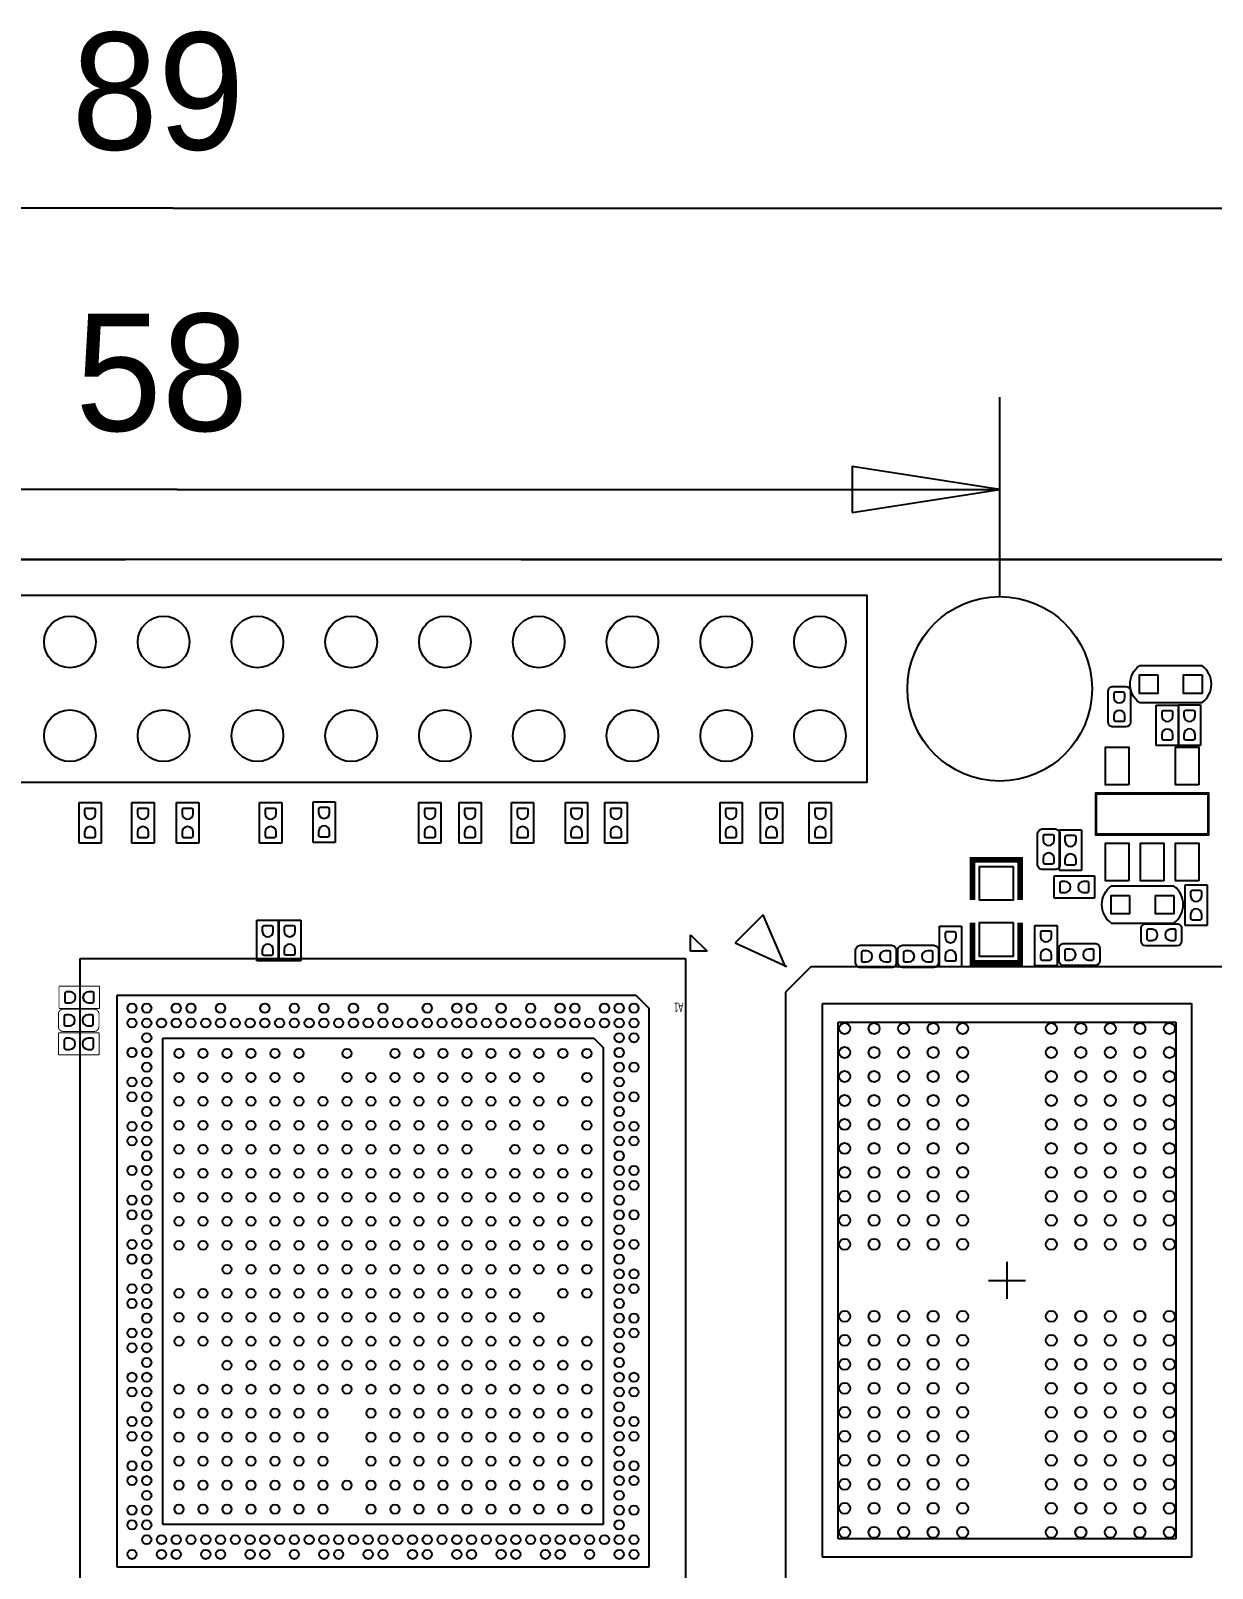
# Model space of a CAD drawing. Extents: x -27 to 80, y -24 to 59.
# Drawn here: x 27.89 to 59.9, y 17.4 to 59.06 of the extents above; entities that cross this region are included whole.
import ezdxf

# ---------------------------------------------------------------- set-up
doc = ezdxf.new("R2010")
doc.units = 0
for name, color, linetype in [('BG_LAYOUT-TOP', 85, 'CONTINUOUS'), ('BG_OUTLINE', 1, 'CONTINUOUS'), ('PG_ASSEMBLY_TOP', 111, 'CONTINUOUS'), ('PG_SILKSCREEN_TOP', 92, 'CONTINUOUS'), ('PIN_TOP', 3, 'CONTINUOUS')]:
    doc.layers.add(name, color=color, linetype=linetype)

msp = doc.modelspace()

# ---------------------------------------------------------------- linework, layer by layer
at = {"layer": 'BG_LAYOUT-TOP'}
for points in [[(31.75, 54.2544), (-11.357788, 54.2544)], [(31.75, 54.2544), (77.621409, 54.2544)], [(54.139389, 43.732907), (54.139389, 49.134395)], [(50.139397, 46.009408), (54.139389, 46.6344), (50.139397, 47.259392), (50.139397, 46.009408)], [(31.8516, 46.6344), (-3.860597, 46.6344)], [(31.8516, 46.6344), (54.139389, 46.6344)]]:
    msp.add_lwpolyline(points, dxfattribs=at)
at = {"layer": 'BG_OUTLINE'}
for points in [[(41.17594, 44.732905), (-9.325788, 44.732905, 0.414214), (-11.357788, 42.700905), (-11.357788, 3.425241)], [(41.17594, 44.732905), (75.607393, 44.732905, -0.414214), (77.639393, 42.700905), (77.639393, -9.23511, -0.414214), (75.607393, -11.26711), (-9.325788, -11.26711, -0.414214), (-11.357788, -9.23511), (-11.357788, -4.005275)]]:
    msp.add_lwpolyline(points, format="xyb", dxfattribs=at)
msp.add_lwpolyline([(41.17594, 44.732905), (-9.325788, 44.732905, 0.414214), (-11.357788, 42.700905), (-11.357788, 3.425241, 0.414214), (-10.595788, 2.663241), (-10.089947, 2.663241), (-10.089947, -3.243275), (-10.595788, -3.243275, 0.414214), (-11.357788, -4.005275), (-11.357788, -9.23511, 0.414214), (-9.325788, -11.26711), (75.607393, -11.26711, 0.414214), (77.639393, -9.23511), (77.639393, 42.700905, 0.414214), (75.607393, 44.732905)], format="xyb", close=True, dxfattribs=at)
msp.add_lwpolyline([(-8.32579, 44.732905), (30.45427, 44.732905)], dxfattribs=at)
at = {"layer": 'PG_ASSEMBLY_TOP'}
for points in [[(32.759396, 38.692912), (-0.260604, 38.692912), (-0.260604, 43.772912)], [(-0.260604, 43.772912), (50.539396, 43.772912), (50.539396, 38.692912), (32.759396, 38.692912)], [(59.621801, 41.859835), (57.921779, 41.859835)], [(57.205905, 41.299384), (57.552107, 41.299384)], [(57.078905, 40.326285), (57.078905, 41.172384)], [(57.679107, 41.172384), (57.679107, 40.326285)], [(57.921779, 40.859837), (59.621801, 40.859837)], [(58.378065, 40.794432), (58.978063, 40.794432)], [(58.378065, 39.694612), (58.378065, 40.794432)], [(58.978063, 40.794432), (58.978063, 39.694612)], [(58.980299, 40.797226), (59.580297, 40.797226)], [(58.980299, 39.697406), (58.980299, 40.797226)], [(59.580297, 40.797226), (59.580297, 39.697406)], [(57.552107, 40.199285), (57.205905, 40.199285)], [(58.978063, 39.694612), (58.378065, 39.694612)], [(59.580297, 39.697406), (58.980299, 39.697406)], [(56.744413, 37.33353), (56.744413, 38.41303), (59.792413, 38.41303), (59.792413, 37.27003), (56.744413, 37.27003), (56.744413, 37.33353)], [(29.19763, 38.149886), (29.797629, 38.149886)], [(29.19763, 37.050066), (29.19763, 38.149886)], [(29.797629, 38.149886), (29.797629, 37.050066)], [(30.628717, 38.149886), (31.228716, 38.149886)], [(30.628717, 37.050066), (30.628717, 38.149886)], [(31.228716, 38.149886), (31.228716, 37.050066)], [(31.839637, 38.149886), (32.439635, 38.149886)], [(31.839637, 37.050066), (31.839637, 38.149886)], [(32.439635, 38.149886), (32.439635, 37.050066)], [(34.090381, 38.149886), (34.69038, 38.149886)], [(34.090381, 37.050066), (34.090381, 38.149886)], [(34.69038, 38.149886), (34.69038, 37.050066)], [(35.536353, 38.17112), (36.136351, 38.17112)], [(35.536353, 37.0713), (35.536353, 38.17112)], [(36.136351, 38.17112), (36.136351, 37.0713)], [(38.402819, 38.149886), (39.002818, 38.149886)], [(38.402819, 37.050066), (38.402819, 38.149886)], [(39.002818, 38.149886), (39.002818, 37.050066)], [(39.491691, 38.149886), (40.09169, 38.149886)], [(39.491691, 37.050066), (39.491691, 38.149886)], [(40.09169, 38.149886), (40.09169, 37.050066)], [(40.912771, 38.149886), (41.512769, 38.149886)], [(40.912771, 37.050066), (40.912771, 38.149886)], [(41.512769, 38.149886), (41.512769, 37.050066)], [(42.37388, 38.149886), (42.973879, 38.149886)], [(42.37388, 37.050066), (42.37388, 38.149886)], [(42.973879, 38.149886), (42.973879, 37.050066)], [(43.444693, 38.149886), (44.044692, 38.149886)], [(43.444693, 37.050066), (43.444693, 38.149886)], [(44.044692, 38.149886), (44.044692, 37.050066)], [(46.561324, 38.149886), (47.161323, 38.149886)], [(46.561324, 37.050066), (46.561324, 38.149886)], [(47.161323, 38.149886), (47.161323, 37.050066)], [(47.655963, 38.149886), (48.255961, 38.149886)], [(47.655963, 37.050066), (47.655963, 38.149886)], [(48.255961, 38.149886), (48.255961, 37.050066)], [(48.976966, 38.149886), (49.576965, 38.149886)], [(48.976966, 37.050066), (48.976966, 38.149886)], [(49.576965, 38.149886), (49.576965, 37.050066)], [(55.166235, 36.462208), (55.166235, 37.308307)], [(55.293235, 37.435307), (55.639437, 37.435307)], [(55.755515, 37.409882), (56.355513, 37.409882)], [(55.755515, 36.310062), (55.755515, 37.409882)], [(55.766437, 37.308307), (55.766437, 36.462208)], [(56.355513, 37.409882), (56.355513, 36.310062)], [(29.797629, 37.050066), (29.19763, 37.050066)], [(31.228716, 37.050066), (30.628717, 37.050066)], [(32.439635, 37.050066), (31.839637, 37.050066)], [(34.69038, 37.050066), (34.090381, 37.050066)], [(36.136351, 37.0713), (35.536353, 37.0713)], [(39.002818, 37.050066), (38.402819, 37.050066)], [(40.09169, 37.050066), (39.491691, 37.050066)], [(41.512769, 37.050066), (40.912771, 37.050066)], [(42.973879, 37.050066), (42.37388, 37.050066)], [(44.044692, 37.050066), (43.444693, 37.050066)], [(47.161323, 37.050066), (46.561324, 37.050066)], [(48.255961, 37.050066), (47.655963, 37.050066)], [(49.576965, 37.050066), (48.976966, 37.050066)], [(55.639437, 36.335208), (55.293235, 36.335208)], [(56.355513, 36.310062), (55.755515, 36.310062)], [(55.60949, 35.564801), (55.60949, 36.164799)], [(55.60949, 36.164799), (56.70931, 36.164799)], [(56.70931, 36.164799), (56.70931, 35.564801)], [(58.859039, 35.886263), (57.159017, 35.886263)], [(59.160131, 35.920934), (59.760129, 35.920934)], [(59.160131, 34.821114), (59.160131, 35.920934)], [(59.760129, 35.920934), (59.760129, 34.821114)], [(56.70931, 35.564801), (55.60949, 35.564801)], [(34.010803, 34.963862), (34.610802, 34.963862)], [(34.010803, 33.864042), (34.010803, 34.963862)], [(34.605189, 34.965919), (35.205187, 34.965919)], [(34.605189, 33.866099), (34.605189, 34.965919)], [(34.610802, 34.963862), (34.610802, 33.864042)], [(35.205187, 34.965919), (35.205187, 33.866099)], [(52.506855, 34.803588), (53.106853, 34.803588)], [(52.506855, 33.703768), (52.506855, 34.803588)], [(53.106853, 34.803588), (53.106853, 33.703768)], [(55.091305, 34.824416), (55.691303, 34.824416)], [(55.091305, 33.724596), (55.091305, 34.824416)], [(55.691303, 34.824416), (55.691303, 33.724596)], [(57.159017, 34.886265), (58.859039, 34.886265)], [(57.967347, 34.394115), (57.967347, 34.740317)], [(58.094347, 34.867317), (58.940446, 34.867317)], [(59.067446, 34.740317), (59.067446, 34.394115)], [(59.760129, 34.821114), (59.160131, 34.821114)], [(50.362612, 34.282659), (51.208711, 34.282659)], [(51.505333, 34.282863), (52.351432, 34.282863)], [(55.747895, 33.859191), (55.747895, 34.205393)], [(55.874895, 34.332393), (56.720994, 34.332393)], [(56.847994, 34.205393), (56.847994, 33.859191)], [(58.940446, 34.267115), (58.094347, 34.267115)], [(34.610802, 33.864042), (34.010803, 33.864042)], [(35.205187, 33.866099), (34.605189, 33.866099)], [(50.235612, 33.809457), (50.235612, 34.155659)], [(51.335711, 34.155659), (51.335711, 33.809457)], [(51.378333, 33.809661), (51.378333, 34.155863)], [(52.478432, 34.155863), (52.478432, 33.809661)], [(51.208711, 33.682457), (50.362612, 33.682457)], [(52.351432, 33.682661), (51.505333, 33.682661)], [(53.106853, 33.703768), (52.506855, 33.703768)], [(55.691303, 33.724596), (55.091305, 33.724596)], [(56.720994, 33.732191), (55.874895, 33.732191)]]:
    msp.add_lwpolyline(points, dxfattribs=at)
for points in [[(57.921677, 40.859939, -0.504928), (57.921677, 41.859733)], [(59.621903, 40.859939, 0.503873), (59.621903, 41.859733)], [(57.078905, 41.172384, -0.414253), (57.205905, 41.299384)], [(57.552107, 41.299384, -0.414174), (57.679107, 41.172384)], [(57.205905, 40.199285, -0.414214), (57.078905, 40.326285)], [(57.679107, 40.326285, -0.414135), (57.552107, 40.199285)], [(55.166235, 37.308307, -0.414135), (55.293235, 37.435307)], [(55.639437, 37.435307, -0.414214), (55.766437, 37.308307)], [(55.293235, 36.335208, -0.414174), (55.166235, 36.462208)], [(55.766437, 36.462208, -0.414253), (55.639437, 36.335208)], [(57.158915, 34.886367, -0.504928), (57.158915, 35.886161)], [(58.859141, 34.886367, 0.503873), (58.859141, 35.886161)], [(57.967347, 34.740317, -0.414214), (58.094347, 34.867317)], [(58.940446, 34.867317, -0.414253), (59.067446, 34.740317)], [(50.235612, 34.155659, -0.414174), (50.362612, 34.282659)], [(51.208711, 34.282659, -0.414135), (51.335711, 34.155659)], [(51.378333, 34.155863, -0.414214), (51.505333, 34.282863)], [(52.351432, 34.282863, -0.414253), (52.478432, 34.155863)], [(55.747895, 34.205393, -0.414214), (55.874895, 34.332393)], [(56.720994, 34.332393, -0.414253), (56.847994, 34.205393)], [(58.094347, 34.267115, -0.414135), (57.967347, 34.394115)], [(59.067446, 34.394115, -0.414174), (58.940446, 34.267115)], [(50.362612, 33.682457, -0.414253), (50.235612, 33.809457)], [(51.335711, 33.809457, -0.414214), (51.208711, 33.682457)], [(51.505333, 33.682661, -0.414135), (51.378333, 33.809661)], [(52.478432, 33.809661, -0.414174), (52.351432, 33.682661)], [(55.874895, 33.732191, -0.414135), (55.747895, 33.859191)], [(56.847994, 33.859191, -0.414174), (56.720994, 33.732191)]]:
    msp.add_lwpolyline(points, format="xyb", dxfattribs=at)
for points, const_width in [([(53.399436, 35.508184), (53.399436, 36.600384), (54.694836, 36.600384), (54.694836, 35.508184)], 0.100101), ([(53.399436, 34.898584), (53.399436, 33.806384), (54.694836, 33.806384), (54.694836, 34.898584)], 0.100101), ([(28.653994, 33.173187), (29.753814, 33.173187)], 0.0254), ([(28.653994, 32.573189), (28.653994, 33.173187)], 0.0254), ([(29.753814, 33.173187), (29.753814, 32.573189)], 0.0254), ([(29.753814, 32.573189), (28.653994, 32.573189)], 0.0254), ([(28.764967, 32.550583), (29.611066, 32.550583)], 0.0254), ([(28.637967, 32.077381), (28.637967, 32.423583)], 0.0254), ([(29.738066, 32.423583), (29.738066, 32.077381)], 0.0254), ([(28.64104, 31.914617), (29.74086, 31.914617)], 0.0254), ([(28.64104, 31.314619), (28.64104, 31.914617)], 0.0254), ([(29.611066, 31.950381), (28.764967, 31.950381)], 0.0254), ([(29.74086, 31.914617), (29.74086, 31.314619)], 0.0254), ([(29.74086, 31.314619), (28.64104, 31.314619)], 0.0254)]:
    msp.add_lwpolyline(points, dxfattribs=dict(at, const_width=const_width))
at = {"layer": 'PG_ASSEMBLY_TOP', "const_width": 0.0254}
for points in [[(28.637967, 32.423583, -0.414214), (28.764967, 32.550583)], [(29.611066, 32.550583, -0.414253), (29.738066, 32.423583)], [(28.764967, 31.950381, -0.414135), (28.637967, 32.077381)], [(29.738066, 32.077381, -0.414174), (29.611066, 31.950381)]]:
    msp.add_lwpolyline(points, format="xyb", dxfattribs=at)
at = {"layer": 'PG_SILKSCREEN_TOP'}
for points in [[(32.759396, 38.692912), (-0.260604, 38.692912), (-0.260604, 43.772912)], [(-0.260604, 43.772912), (50.539396, 43.772912), (50.539396, 38.692912), (32.759396, 38.692912)], [(59.621801, 41.859835), (57.921779, 41.859835)], [(57.921779, 40.859837), (59.621801, 40.859837)], [(56.757113, 37.29543), (56.757113, 38.38763), (59.779713, 38.38763), (59.779713, 37.29543), (56.757113, 37.29543)], [(58.859039, 35.886263), (57.159017, 35.886263)], [(47.732442, 35.109912), (46.970747, 34.347912)], [(48.336454, 33.704022), (47.732442, 35.109912)], [(57.159017, 34.886265), (58.859039, 34.886265)], [(45.764704, 34.569629), (46.212506, 34.121623)], [(45.764704, 34.121623), (45.764704, 34.569629)], [(46.970747, 34.347912), (48.367747, 33.712912)], [(29.231107, 33.929523), (45.630821, 33.929523)], [(29.231107, 16.428923), (29.231107, 33.929523)], [(45.630821, 33.929523), (45.630821, 16.428923)], [(46.212506, 34.121623), (45.764704, 34.121623)], [(49.024845, 33.704022), (48.334447, 33.013904)], [(60.336633, 33.704022), (49.024845, 33.704022)], [(30.231105, 17.429226), (30.231105, 32.929322)], [(30.231105, 32.929322), (44.281115, 32.929322)], [(44.281115, 32.929322), (44.630797, 32.579335)], [(48.334447, 33.013904), (48.334447, 32.63392)], [(48.336733, 32.912507), (48.336454, 16.703802)], [(44.630797, 32.579335), (44.630797, 17.429226)], [(49.336452, 17.7038), (49.336452, 32.704024)], [(49.336452, 32.704024), (59.336635, 32.704024)], [(59.336635, 32.704024), (59.336635, 17.7038)], [(49.761445, 18.203901), (49.761445, 32.203923)], [(49.761445, 32.203923), (58.911439, 32.203923)], [(58.911439, 32.203923), (58.911439, 18.203901)], [(31.468619, 18.591835), (31.468619, 31.766739)], [(31.468619, 31.766739), (43.143399, 31.766739)], [(43.143399, 31.766739), (43.393614, 31.516828)], [(43.393614, 31.516828), (43.393411, 18.591835)], [(54.336442, 25.203912), (54.336442, 25.704013)], [(53.836545, 25.203912), (54.336442, 25.203912)], [(54.336442, 25.203912), (54.836543, 25.203912)], [(54.336442, 24.703811), (54.336442, 25.203912)], [(43.393411, 18.591835), (31.468619, 18.591835)], [(58.911439, 18.203901), (49.761445, 18.203901)], [(59.336635, 17.7038), (49.336452, 17.7038)], [(44.630797, 17.429226), (30.231105, 17.429226)]]:
    msp.add_lwpolyline(points, dxfattribs=at)
for points in [[(57.921677, 40.859939, -0.504928), (57.921677, 41.859733)], [(59.621903, 40.859939, 0.503873), (59.621903, 41.859733)], [(57.158915, 34.886367, -0.504928), (57.158915, 35.886161)], [(58.859141, 34.886367, 0.503873), (58.859141, 35.886161)]]:
    msp.add_lwpolyline(points, format="xyb", dxfattribs=at)
at = {"layer": 'PG_SILKSCREEN_TOP', "const_width": 0.150089}
for points in [[(53.399436, 35.508184), (53.399436, 36.600384), (54.694836, 36.600384), (54.694836, 35.508184)], [(53.399436, 34.898584), (53.399436, 33.806384), (54.694836, 33.806384), (54.694836, 34.898584)]]:
    msp.add_lwpolyline(points, dxfattribs=at)
at = {"layer": 'PIN_TOP'}
for points in [[(58.421727, 41.609772), (58.421727, 41.1099), (57.921855, 41.1099), (57.921855, 41.609772)], [(59.621725, 41.609772), (59.621725, 41.1099), (59.121853, 41.1099), (59.121853, 41.609772)], [(57.635902, 38.633527), (57.000902, 38.633527), (57.000902, 39.649527), (57.635902, 39.649527)], [(59.535924, 38.633527), (58.900924, 38.633527), (58.900924, 39.649527), (59.535924, 39.649527)], [(57.635902, 36.033532), (57.000902, 36.033532), (57.000902, 37.049532), (57.635902, 37.049532)], [(58.585913, 36.033532), (57.950913, 36.033532), (57.950913, 37.049532), (58.585913, 37.049532)], [(59.535924, 36.033532), (58.900924, 36.033532), (58.900924, 37.049532), (59.535924, 37.049532)], [(54.504336, 36.422584), (54.504336, 35.508184), (53.589936, 35.508184), (53.589936, 36.422584)], [(57.658965, 35.6362), (57.658965, 35.136328), (57.159093, 35.136328), (57.159093, 35.6362)], [(58.858963, 35.6362), (58.858963, 35.136328), (58.359091, 35.136328), (58.359091, 35.6362)], [(54.504336, 34.898584), (54.504336, 33.984184), (53.589936, 33.984184), (53.589936, 34.898584)]]:
    msp.add_lwpolyline(points, close=True, dxfattribs=at)
for points in [[(57.529197, 40.999613), (57.529197, 41.101213, 0.376179), (57.480708, 41.143707), (57.264808, 41.143707, 0.366061), (57.229019, 41.101213), (57.229019, 40.999613, 0.999182)], [(57.229019, 40.499335), (57.229019, 40.397735, 0.376179), (57.277508, 40.355241), (57.493408, 40.355241, 0.366061), (57.529197, 40.397735), (57.529197, 40.499335, 0.999182)], [(58.828153, 40.494661), (58.828153, 40.596261, 0.376179), (58.779664, 40.638755), (58.563764, 40.638755, 0.366061), (58.527975, 40.596261), (58.527975, 40.494661, 0.999182)], [(59.430387, 40.497455), (59.430387, 40.599055, 0.376179), (59.381898, 40.641549), (59.165998, 40.641549, 0.366061), (59.130209, 40.599055), (59.130209, 40.497455, 0.999182)], [(58.527975, 39.994383), (58.527975, 39.892783, 0.376179), (58.576464, 39.850289), (58.792364, 39.850289, 0.366061), (58.828153, 39.892783), (58.828153, 39.994383, 0.999182)], [(59.130209, 39.997177), (59.130209, 39.895577, 0.376179), (59.178698, 39.853083), (59.394598, 39.853083, 0.366061), (59.430387, 39.895577), (59.430387, 39.997177, 0.999182)], [(29.647718, 37.850115), (29.647718, 37.951715, 0.376179), (29.59923, 37.994209), (29.38333, 37.994209, 0.366061), (29.347541, 37.951715), (29.347541, 37.850115, 0.999182)], [(31.078805, 37.850115), (31.078805, 37.951715, 0.376179), (31.030316, 37.994209), (30.814416, 37.994209, 0.366061), (30.778628, 37.951715), (30.778628, 37.850115, 0.999182)], [(32.289725, 37.850115), (32.289725, 37.951715, 0.376179), (32.241236, 37.994209), (32.025336, 37.994209, 0.366061), (31.989547, 37.951715), (31.989547, 37.850115, 0.999182)], [(34.540469, 37.850115), (34.540469, 37.951715, 0.376179), (34.491981, 37.994209), (34.276081, 37.994209, 0.366061), (34.240292, 37.951715), (34.240292, 37.850115, 0.999182)], [(35.986441, 37.871349), (35.986441, 37.972949, 0.376179), (35.937952, 38.015443), (35.722052, 38.015443, 0.366061), (35.686263, 37.972949), (35.686263, 37.871349, 0.999182)], [(38.852907, 37.850115), (38.852907, 37.951715, 0.376179), (38.804418, 37.994209), (38.588518, 37.994209, 0.366061), (38.55273, 37.951715), (38.55273, 37.850115, 0.999182)], [(39.941779, 37.850115), (39.941779, 37.951715, 0.376179), (39.893291, 37.994209), (39.677391, 37.994209, 0.366061), (39.641602, 37.951715), (39.641602, 37.850115, 0.999182)], [(41.362859, 37.850115), (41.362859, 37.951715, 0.376179), (41.31437, 37.994209), (41.09847, 37.994209, 0.366061), (41.062681, 37.951715), (41.062681, 37.850115, 0.999182)], [(42.823968, 37.850115), (42.823968, 37.951715, 0.376179), (42.77548, 37.994209), (42.55958, 37.994209, 0.366061), (42.523791, 37.951715), (42.523791, 37.850115, 0.999182)], [(43.894781, 37.850115), (43.894781, 37.951715, 0.376179), (43.846293, 37.994209), (43.630393, 37.994209, 0.366061), (43.594604, 37.951715), (43.594604, 37.850115, 0.999182)], [(47.011412, 37.850115), (47.011412, 37.951715, 0.376179), (46.962924, 37.994209), (46.747024, 37.994209, 0.366061), (46.711235, 37.951715), (46.711235, 37.850115, 0.999182)], [(48.106051, 37.850115), (48.106051, 37.951715, 0.376179), (48.057562, 37.994209), (47.841662, 37.994209, 0.366061), (47.805873, 37.951715), (47.805873, 37.850115, 0.999182)], [(49.427054, 37.850115), (49.427054, 37.951715, 0.376179), (49.378565, 37.994209), (49.162665, 37.994209, 0.366061), (49.126877, 37.951715), (49.126877, 37.850115, 0.999182)], [(29.347541, 37.349836), (29.347541, 37.248236, 0.376179), (29.39603, 37.205742), (29.61193, 37.205742, 0.366061), (29.647718, 37.248236), (29.647718, 37.349836, 0.999182)], [(30.778628, 37.349836), (30.778628, 37.248236, 0.376179), (30.827116, 37.205742), (31.043016, 37.205742, 0.366061), (31.078805, 37.248236), (31.078805, 37.349836, 0.999182)], [(31.989547, 37.349836), (31.989547, 37.248236, 0.376179), (32.038036, 37.205742), (32.253936, 37.205742, 0.366061), (32.289725, 37.248236), (32.289725, 37.349836, 0.999182)], [(34.240292, 37.349836), (34.240292, 37.248236, 0.376179), (34.288781, 37.205742), (34.504681, 37.205742, 0.366061), (34.540469, 37.248236), (34.540469, 37.349836, 0.999182)], [(35.686263, 37.371071), (35.686263, 37.269471, 0.376179), (35.734752, 37.226977), (35.950652, 37.226977, 0.366061), (35.986441, 37.269471), (35.986441, 37.371071, 0.999182)], [(38.55273, 37.349836), (38.55273, 37.248236, 0.376179), (38.601218, 37.205742), (38.817118, 37.205742, 0.366061), (38.852907, 37.248236), (38.852907, 37.349836, 0.999182)], [(39.641602, 37.349836), (39.641602, 37.248236, 0.376179), (39.690091, 37.205742), (39.905991, 37.205742, 0.366061), (39.941779, 37.248236), (39.941779, 37.349836, 0.999182)], [(41.062681, 37.349836), (41.062681, 37.248236, 0.376179), (41.11117, 37.205742), (41.32707, 37.205742, 0.366061), (41.362859, 37.248236), (41.362859, 37.349836, 0.999182)], [(42.523791, 37.349836), (42.523791, 37.248236, 0.376179), (42.57228, 37.205742), (42.78818, 37.205742, 0.366061), (42.823968, 37.248236), (42.823968, 37.349836, 0.999182)], [(43.594604, 37.349836), (43.594604, 37.248236, 0.376179), (43.643093, 37.205742), (43.858993, 37.205742, 0.366061), (43.894781, 37.248236), (43.894781, 37.349836, 0.999182)], [(46.711235, 37.349836), (46.711235, 37.248236, 0.376179), (46.759724, 37.205742), (46.975624, 37.205742, 0.366061), (47.011412, 37.248236), (47.011412, 37.349836, 0.999182)], [(47.805873, 37.349836), (47.805873, 37.248236, 0.376179), (47.854362, 37.205742), (48.070262, 37.205742, 0.366061), (48.106051, 37.248236), (48.106051, 37.349836, 0.999182)], [(49.126877, 37.349836), (49.126877, 37.248236, 0.376179), (49.175365, 37.205742), (49.391265, 37.205742, 0.366061), (49.427054, 37.248236), (49.427054, 37.349836, 0.999182)], [(55.616323, 37.135257), (55.616323, 37.236857, 0.376179), (55.567834, 37.279351), (55.351934, 37.279351, 0.366061), (55.316145, 37.236857), (55.316145, 37.135257, 0.999182)], [(56.205603, 37.110111), (56.205603, 37.211711, 0.376179), (56.157114, 37.254205), (55.941214, 37.254205, 0.366061), (55.905425, 37.211711), (55.905425, 37.110111, 0.999182)], [(55.316145, 36.634979), (55.316145, 36.533379, 0.376179), (55.364634, 36.490885), (55.580534, 36.490885, 0.366061), (55.616323, 36.533379), (55.616323, 36.634979, 0.999182)], [(55.905425, 36.609833), (55.905425, 36.508233, 0.376179), (55.953914, 36.465739), (56.169814, 36.465739, 0.366061), (56.205603, 36.508233), (56.205603, 36.609833, 0.999182)], [(55.909261, 36.014889), (55.807661, 36.014889, 0.376179), (55.765167, 35.9664), (55.765167, 35.7505, 0.366061), (55.807661, 35.714711), (55.909261, 35.714711, 0.999182)], [(56.409539, 35.714711), (56.511139, 35.714711, 0.376179), (56.553633, 35.7632), (56.553633, 35.9791, 0.366061), (56.511139, 36.014889), (56.409539, 36.014889, 0.999182)], [(59.610219, 35.621163), (59.610219, 35.722763, 0.376179), (59.56173, 35.765257), (59.34583, 35.765257, 0.366061), (59.310041, 35.722763), (59.310041, 35.621163, 0.999182)], [(59.310041, 35.120885), (59.310041, 35.019285, 0.376179), (59.35853, 34.976791), (59.57443, 34.976791, 0.366061), (59.610219, 35.019285), (59.610219, 35.120885, 0.999182)], [(34.460891, 34.664091), (34.460891, 34.765691, 0.376179), (34.412403, 34.808185), (34.196503, 34.808185, 0.366061), (34.160714, 34.765691), (34.160714, 34.664091, 0.999182)], [(35.055277, 34.666149), (35.055277, 34.767749, 0.376179), (35.006788, 34.810243), (34.790888, 34.810243, 0.366061), (34.755099, 34.767749), (34.755099, 34.666149, 0.999182)], [(52.956943, 34.503817), (52.956943, 34.605417, 0.376179), (52.908454, 34.647911), (52.692554, 34.647911, 0.366061), (52.656765, 34.605417), (52.656765, 34.503817, 0.999182)], [(55.541393, 34.524645), (55.541393, 34.626245, 0.376179), (55.492904, 34.668739), (55.277004, 34.668739, 0.366061), (55.241215, 34.626245), (55.241215, 34.524645, 0.999182)], [(58.267397, 34.717203), (58.165797, 34.717203, 0.376179), (58.123303, 34.668714), (58.123303, 34.452814, 0.366061), (58.165797, 34.417025), (58.267397, 34.417025, 0.999182)], [(58.767675, 34.417025), (58.869275, 34.417025, 0.376179), (58.911769, 34.465514), (58.911769, 34.681414, 0.366061), (58.869275, 34.717203), (58.767675, 34.717203, 0.999182)], [(34.160714, 34.163813), (34.160714, 34.062213, 0.376179), (34.209203, 34.019719), (34.425103, 34.019719, 0.366061), (34.460891, 34.062213), (34.460891, 34.163813, 0.999182)], [(34.755099, 34.16587), (34.755099, 34.06427, 0.376179), (34.803588, 34.021776), (35.019488, 34.021776, 0.366061), (35.055277, 34.06427), (35.055277, 34.16587, 0.999182)], [(55.241215, 34.024367), (55.241215, 33.922767, 0.376179), (55.289704, 33.880273), (55.505604, 33.880273, 0.366061), (55.541393, 33.922767), (55.541393, 34.024367, 0.999182)], [(56.047945, 34.182279), (55.946345, 34.182279, 0.376179), (55.903851, 34.13379), (55.903851, 33.91789, 0.366061), (55.946345, 33.882101), (56.047945, 33.882101, 0.999182)], [(56.548223, 33.882101), (56.649823, 33.882101, 0.376179), (56.692317, 33.93059), (56.692317, 34.14649, 0.366061), (56.649823, 34.182279), (56.548223, 34.182279, 0.999182)], [(50.535383, 34.132749), (50.433783, 34.132749, 0.376179), (50.391289, 34.08426), (50.391289, 33.86836, 0.366061), (50.433783, 33.832571), (50.535383, 33.832571, 0.999182)], [(51.035661, 33.832571), (51.137261, 33.832571, 0.376179), (51.179755, 33.88106), (51.179755, 34.09696, 0.366061), (51.137261, 34.132749), (51.035661, 34.132749, 0.999182)], [(51.678383, 34.132749), (51.576783, 34.132749, 0.376179), (51.534289, 34.08426), (51.534289, 33.86836, 0.366061), (51.576783, 33.832571), (51.678383, 33.832571, 0.999182)], [(52.178661, 33.832571), (52.280261, 33.832571, 0.376179), (52.322755, 33.88106), (52.322755, 34.09696, 0.366061), (52.280261, 34.132749), (52.178661, 34.132749, 0.999182)], [(52.656765, 34.003539), (52.656765, 33.901939, 0.376179), (52.705254, 33.859445), (52.921154, 33.859445, 0.366061), (52.956943, 33.901939), (52.956943, 34.003539, 0.999182)], [(28.953765, 33.023277), (28.852165, 33.023277, 0.376179), (28.809671, 32.974788), (28.809671, 32.758888, 0.366061), (28.852165, 32.723099), (28.953765, 32.723099, 0.999182)], [(29.454043, 32.723099), (29.555643, 32.723099, 0.376179), (29.598137, 32.771588), (29.598137, 32.987488, 0.366061), (29.555643, 33.023277), (29.454043, 33.023277, 0.999182)], [(28.938017, 32.400469), (28.836417, 32.400469, 0.376179), (28.793923, 32.35198), (28.793923, 32.13608, 0.366061), (28.836417, 32.100291), (28.938017, 32.100291, 0.999182)], [(29.438295, 32.100291), (29.539895, 32.100291, 0.376179), (29.582389, 32.14878), (29.582389, 32.36468, 0.366061), (29.539895, 32.400469), (29.438295, 32.400469, 0.999182)], [(28.940811, 31.764707), (28.839211, 31.764707, 0.376179), (28.796717, 31.716218), (28.796717, 31.500318, 0.366061), (28.839211, 31.464529), (28.940811, 31.464529, 0.999182)], [(29.441089, 31.464529), (29.542689, 31.464529, 0.376179), (29.585183, 31.513018), (29.585183, 31.728918, 0.366061), (29.542689, 31.764707), (29.441089, 31.764707, 0.999182)]]:
    msp.add_lwpolyline(points, format="xyb", close=True, dxfattribs=at)
for centre, radius in [((54.139389, 41.232912), 2.499995), ((28.949396, 42.502912), 0.699999), ((31.489396, 42.502912), 0.699999), ((34.029396, 42.502912), 0.699999), ((36.569396, 42.502912), 0.699999), ((39.109396, 42.502912), 0.699999), ((41.649396, 42.502912), 0.699999), ((44.189396, 42.502912), 0.699999), ((46.729396, 42.502912), 0.699999), ((49.269396, 42.502912), 0.699999), ((28.949396, 39.962912), 0.699999), ((31.489396, 39.962912), 0.699999), ((34.029396, 39.962912), 0.699999), ((36.569396, 39.962912), 0.699999), ((39.109396, 39.962912), 0.699999), ((41.649396, 39.962912), 0.699999), ((44.189396, 39.962912), 0.699999), ((46.729396, 39.962912), 0.699999), ((49.269396, 39.962912), 0.699999), ((30.630927, 32.579234), 0.124955), ((31.031002, 32.579234), 0.124955), ((31.831102, 32.579234), 0.124955), ((32.231127, 32.579234), 0.124955), ((33.031024, 32.579234), 0.124955), ((34.231123, 32.579234), 0.124955), ((35.03102, 32.579234), 0.124955), ((35.83112, 32.579234), 0.124955), ((36.630915, 32.579234), 0.124955), ((37.431015, 32.579234), 0.124955), ((38.630911, 32.579234), 0.124955), ((39.431011, 32.579234), 0.124955), ((39.83101, 32.579234), 0.124955), ((40.630907, 32.579234), 0.124955), ((41.431007, 32.579234), 0.124955), ((42.231107, 32.579234), 0.124955), ((42.630903, 32.579234), 0.124955), ((43.431003, 32.579234), 0.124955), ((43.831027, 32.579234), 0.124955), ((44.231103, 32.579234), 0.124955), ((30.630927, 32.179235), 0.124955), ((31.031002, 32.179235), 0.124955), ((31.431027, 32.179235), 0.124955), ((31.831102, 32.179235), 0.124955), ((32.231127, 32.179235), 0.124955), ((32.630923, 32.179235), 0.124955), ((33.031024, 32.179235), 0.124955), ((33.431023, 32.179235), 0.124955), ((33.831124, 32.179235), 0.124955), ((34.231123, 32.179235), 0.124955), ((34.630919, 32.179235), 0.124955), ((35.03102, 32.179235), 0.124955), ((35.431019, 32.179235), 0.124955), ((35.83112, 32.179235), 0.124955), ((36.231119, 32.179235), 0.124955), ((36.630915, 32.179235), 0.124955), ((37.031016, 32.179235), 0.124955), ((37.431015, 32.179235), 0.124955), ((37.831014, 32.179235), 0.124955), ((38.231115, 32.179235), 0.124955), ((38.630911, 32.179235), 0.124955), ((39.03091, 32.179235), 0.124955), ((39.431011, 32.179235), 0.124955), ((39.83101, 32.179235), 0.124955), ((40.231111, 32.179235), 0.124955), ((40.630907, 32.179235), 0.124955), ((41.030906, 32.179235), 0.124955), ((41.431007, 32.179235), 0.124955), ((41.831006, 32.179235), 0.124955), ((42.231107, 32.179235), 0.124955), ((42.630903, 32.179235), 0.124955), ((43.030927, 32.179235), 0.124955), ((43.431003, 32.179235), 0.124955), ((43.831027, 32.179235), 0.124955), ((44.231103, 32.179235), 0.124955), ((49.936451, 32.028917), 0.15), ((50.736551, 32.028917), 0.15), ((51.536346, 32.028917), 0.15), ((52.336446, 32.028917), 0.15), ((53.136546, 32.028917), 0.15), ((55.536338, 32.028917), 0.15), ((56.336438, 32.028917), 0.15), ((57.136538, 32.028917), 0.15), ((57.936333, 32.028917), 0.15), ((58.736433, 32.028917), 0.15), ((31.031002, 31.779134), 0.124955), ((43.831027, 31.779134), 0.124955), ((44.231103, 31.779134), 0.124955), ((30.630927, 31.379135), 0.124955), ((31.031002, 31.379135), 0.124955), ((31.906007, 31.354217), 0.124955), ((32.556018, 31.354217), 0.124955), ((33.206004, 31.354217), 0.124955), ((33.856016, 31.354217), 0.124955), ((34.505925, 31.354217), 0.124955), ((35.155911, 31.354217), 0.124955), ((36.455909, 31.354217), 0.124955), ((37.756109, 31.354217), 0.124955), ((38.406121, 31.354217), 0.124955), ((39.056107, 31.354217), 0.124955), ((39.706118, 31.354217), 0.124955), ((40.356104, 31.354217), 0.124955), ((41.006014, 31.354217), 0.124955), ((41.656025, 31.354217), 0.124955), ((42.306011, 31.354217), 0.124955), ((42.956023, 31.354217), 0.124955), ((43.831027, 31.379135), 0.124955), ((49.936451, 31.378906), 0.15), ((50.736551, 31.378906), 0.15), ((51.536346, 31.378906), 0.15), ((52.336446, 31.378906), 0.15), ((53.136546, 31.378906), 0.15), ((55.536338, 31.378906), 0.15), ((56.336438, 31.378906), 0.15), ((57.136538, 31.378906), 0.15), ((57.936333, 31.378906), 0.15), ((58.736433, 31.378906), 0.15), ((31.031002, 30.979313), 0.124955), ((31.906007, 30.704231), 0.124955), ((32.556018, 30.704231), 0.124955), ((33.206004, 30.704231), 0.124955), ((33.856016, 30.704231), 0.124955), ((34.505925, 30.704231), 0.124955), ((35.155911, 30.704231), 0.124955), ((36.455909, 30.704231), 0.124955), ((37.10592, 30.704231), 0.124955), ((37.756109, 30.704231), 0.124955), ((38.406121, 30.704231), 0.124955), ((39.056107, 30.704231), 0.124955), ((39.706118, 30.704231), 0.124955), ((40.356104, 30.704231), 0.124955), ((41.006014, 30.704231), 0.124955), ((41.656025, 30.704231), 0.124955), ((42.956023, 30.704231), 0.124955), ((43.831027, 30.979313), 0.124955), ((44.231103, 30.979313), 0.124955), ((49.936451, 30.72892), 0.15), ((50.736551, 30.72892), 0.15), ((51.536346, 30.72892), 0.15), ((52.336446, 30.72892), 0.15), ((53.136546, 30.72892), 0.15), ((55.536338, 30.72892), 0.15), ((56.336438, 30.72892), 0.15), ((57.136538, 30.72892), 0.15), ((57.936333, 30.72892), 0.15), ((58.736433, 30.72892), 0.15), ((30.630927, 30.579212), 0.124955), ((31.031002, 30.579212), 0.124955), ((43.831027, 30.579212), 0.124955), ((30.630927, 30.179213), 0.124955), ((31.031002, 30.179213), 0.124955), ((31.906007, 30.05422), 0.124955), ((32.556018, 30.05422), 0.124955), ((33.206004, 30.05422), 0.124955), ((33.856016, 30.05422), 0.124955), ((34.505925, 30.05422), 0.124955), ((35.155911, 30.05422), 0.124955), ((35.805923, 30.05422), 0.124955), ((36.455909, 30.05422), 0.124955), ((37.10592, 30.05422), 0.124955), ((37.756109, 30.05422), 0.124955), ((38.406121, 30.05422), 0.124955), ((39.056107, 30.05422), 0.124955), ((39.706118, 30.05422), 0.124955), ((40.356104, 30.05422), 0.124955), ((41.006014, 30.05422), 0.124955), ((41.656025, 30.05422), 0.124955), ((42.306011, 30.05422), 0.124955), ((42.956023, 30.05422), 0.124955), ((43.831027, 30.179213), 0.124955), ((44.231103, 30.179213), 0.124955), ((49.936451, 30.078909), 0.15), ((50.736551, 30.078909), 0.15), ((51.536346, 30.078909), 0.15), ((52.336446, 30.078909), 0.15), ((53.136546, 30.078909), 0.15), ((55.536338, 30.078909), 0.15), ((56.336438, 30.078909), 0.15), ((57.136538, 30.078909), 0.15), ((57.936333, 30.078909), 0.15), ((58.736433, 30.078909), 0.15), ((31.031002, 29.779112), 0.124955), ((43.831027, 29.779112), 0.124955), ((49.936451, 29.428923), 0.15), ((50.736551, 29.428923), 0.15), ((51.536346, 29.428923), 0.15), ((52.336446, 29.428923), 0.15), ((53.136546, 29.428923), 0.15), ((55.536338, 29.428923), 0.15), ((56.336438, 29.428923), 0.15), ((57.136538, 29.428923), 0.15), ((57.936333, 29.428923), 0.15), ((58.736433, 29.428923), 0.15), ((30.630927, 29.379113), 0.124955), ((31.031002, 29.379113), 0.124955), ((31.906007, 29.404234), 0.124955), ((32.556018, 29.404234), 0.124955), ((33.206004, 29.404234), 0.124955), ((33.856016, 29.404234), 0.124955), ((34.505925, 29.404234), 0.124955), ((35.155911, 29.404234), 0.124955), ((35.805923, 29.404234), 0.124955), ((36.455909, 29.404234), 0.124955), ((37.10592, 29.404234), 0.124955), ((37.756109, 29.404234), 0.124955), ((38.406121, 29.404234), 0.124955), ((39.056107, 29.404234), 0.124955), ((39.706118, 29.404234), 0.124955), ((40.356104, 29.404234), 0.124955), ((41.006014, 29.404234), 0.124955), ((41.656025, 29.404234), 0.124955), ((42.956023, 29.404234), 0.124955), ((43.831027, 29.379113), 0.124955), ((44.231103, 29.379113), 0.124955), ((30.630927, 28.979317), 0.124955), ((31.031002, 28.979317), 0.124955), ((31.906007, 28.754222), 0.124955), ((32.556018, 28.754222), 0.124955), ((33.206004, 28.754222), 0.124955), ((33.856016, 28.754222), 0.124955), ((34.505925, 28.754222), 0.124955), ((35.155911, 28.754222), 0.124955), ((35.805923, 28.754222), 0.124955), ((36.455909, 28.754222), 0.124955), ((37.10592, 28.754222), 0.124955), ((37.756109, 28.754222), 0.124955), ((38.406121, 28.754222), 0.124955), ((39.056107, 28.754222), 0.124955), ((39.706118, 28.754222), 0.124955), ((41.006014, 28.754222), 0.124955), ((41.656025, 28.754222), 0.124955), ((42.306011, 28.754222), 0.124955), ((42.956023, 28.754222), 0.124955), ((43.831027, 28.979317), 0.124955), ((44.231103, 28.979317), 0.124955), ((49.936451, 28.778911), 0.15), ((50.736551, 28.778911), 0.15), ((51.536346, 28.778911), 0.15), ((52.336446, 28.778911), 0.15), ((53.136546, 28.778911), 0.15), ((55.536338, 28.778911), 0.15), ((56.336438, 28.778911), 0.15), ((57.136538, 28.778911), 0.15), ((57.936333, 28.778911), 0.15), ((58.736433, 28.778911), 0.15), ((31.031002, 28.579216), 0.124955), ((43.831027, 28.579216), 0.124955), ((30.630927, 28.179217), 0.124955), ((31.031002, 28.179217), 0.124955), ((31.906007, 28.104313), 0.124955), ((32.556018, 28.104313), 0.124955), ((33.206004, 28.104313), 0.124955), ((33.856016, 28.104313), 0.124955), ((34.505925, 28.104313), 0.124955), ((35.155911, 28.104313), 0.124955), ((35.805923, 28.104313), 0.124955), ((36.455909, 28.104313), 0.124955), ((37.10592, 28.104313), 0.124955), ((37.756109, 28.104313), 0.124955), ((38.406121, 28.104313), 0.124955), ((39.056107, 28.104313), 0.124955), ((39.706118, 28.104313), 0.124955), ((40.356104, 28.104313), 0.124955), ((41.006014, 28.104313), 0.124955), ((41.656025, 28.104313), 0.124955), ((42.306011, 28.104313), 0.124955), ((42.956023, 28.104313), 0.124955), ((43.831027, 28.179217), 0.124955), ((44.231103, 28.179217), 0.124955), ((49.936451, 28.129001), 0.15), ((50.736551, 28.129001), 0.15), ((51.536346, 28.129001), 0.15), ((52.336446, 28.129001), 0.15), ((53.136546, 28.129001), 0.15), ((55.536338, 28.129001), 0.15), ((56.336438, 28.129001), 0.15), ((57.136538, 28.129001), 0.15), ((57.936333, 28.129001), 0.15), ((58.736433, 28.129001), 0.15), ((30.630927, 27.379117), 0.124955), ((31.031002, 27.779116), 0.124955), ((31.031002, 27.379117), 0.124955), ((31.906007, 27.454327), 0.124955), ((32.556018, 27.454327), 0.124955), ((33.206004, 27.454327), 0.124955), ((33.856016, 27.454327), 0.124955), ((34.505925, 27.454327), 0.124955), ((35.155911, 27.454327), 0.124955), ((35.805923, 27.454327), 0.124955), ((36.455909, 27.454327), 0.124955), ((37.10592, 27.454327), 0.124955), ((37.756109, 27.454327), 0.124955), ((38.406121, 27.454327), 0.124955), ((39.056107, 27.454327), 0.124955), ((39.706118, 27.454327), 0.124955), ((40.356104, 27.454327), 0.124955), ((41.006014, 27.454327), 0.124955), ((41.656025, 27.454327), 0.124955), ((42.306011, 27.454327), 0.124955), ((42.956023, 27.454327), 0.124955), ((43.831027, 27.779116), 0.124955), ((43.831027, 27.379117), 0.124955), ((44.231103, 27.779116), 0.124955), ((49.936451, 27.479015), 0.15), ((50.736551, 27.479015), 0.15), ((51.536346, 27.479015), 0.15), ((52.336446, 27.479015), 0.15), ((53.136546, 27.479015), 0.15), ((55.536338, 27.479015), 0.15), ((56.336438, 27.479015), 0.15), ((57.136538, 27.479015), 0.15), ((57.936333, 27.479015), 0.15), ((58.736433, 27.479015), 0.15), ((30.630927, 26.979321), 0.124955), ((31.031002, 26.979321), 0.124955), ((43.831027, 26.979321), 0.124955), ((44.231103, 26.979321), 0.124955), ((31.031002, 26.57922), 0.124955), ((31.906007, 26.804315), 0.124955), ((32.556018, 26.804315), 0.124955), ((33.206004, 26.804315), 0.124955), ((33.856016, 26.804315), 0.124955), ((34.505925, 26.804315), 0.124955), ((35.155911, 26.804315), 0.124955), ((35.805923, 26.804315), 0.124955), ((36.455909, 26.804315), 0.124955), ((37.10592, 26.804315), 0.124955), ((37.756109, 26.804315), 0.124955), ((38.406121, 26.804315), 0.124955), ((39.056107, 26.804315), 0.124955), ((39.706118, 26.804315), 0.124955), ((40.356104, 26.804315), 0.124955), ((41.006014, 26.804315), 0.124955), ((41.656025, 26.804315), 0.124955), ((42.306011, 26.804315), 0.124955), ((42.956023, 26.804315), 0.124955), ((43.831027, 26.57922), 0.124955), ((49.936451, 26.829004), 0.15), ((50.736551, 26.829004), 0.15), ((51.536346, 26.829004), 0.15), ((52.336446, 26.829004), 0.15), ((53.136546, 26.829004), 0.15), ((55.536338, 26.829004), 0.15), ((56.336438, 26.829004), 0.15), ((57.136538, 26.829004), 0.15), ((57.936333, 26.829004), 0.15), ((58.736433, 26.829004), 0.15), ((30.630927, 26.179221), 0.124955), ((31.031002, 26.179221), 0.124955), ((31.906007, 26.154329), 0.124955), ((32.556018, 26.154329), 0.124955), ((33.206004, 26.154329), 0.124955), ((33.856016, 26.154329), 0.124955), ((34.505925, 26.154329), 0.124955), ((35.155911, 26.154329), 0.124955), ((35.805923, 26.154329), 0.124955), ((36.455909, 26.154329), 0.124955), ((37.10592, 26.154329), 0.124955), ((37.756109, 26.154329), 0.124955), ((38.406121, 26.154329), 0.124955), ((39.056107, 26.154329), 0.124955), ((39.706118, 26.154329), 0.124955), ((40.356104, 26.154329), 0.124955), ((41.006014, 26.154329), 0.124955), ((41.656025, 26.154329), 0.124955), ((42.306011, 26.154329), 0.124955), ((42.956023, 26.154329), 0.124955), ((43.831027, 26.179221), 0.124955), ((44.231103, 26.179221), 0.124955), ((49.936451, 26.179018), 0.15), ((50.736551, 26.179018), 0.15), ((51.536346, 26.179018), 0.15), ((52.336446, 26.179018), 0.15), ((53.136546, 26.179018), 0.15), ((55.536338, 26.179018), 0.15), ((56.336438, 26.179018), 0.15), ((57.136538, 26.179018), 0.15), ((57.936333, 26.179018), 0.15), ((58.736433, 26.179018), 0.15), ((30.630927, 25.77912), 0.124955), ((31.031002, 25.77912), 0.124955), ((43.831027, 25.77912), 0.124955), ((31.031002, 25.379121), 0.124955), ((33.206004, 25.504318), 0.124955), ((33.856016, 25.504318), 0.124955), ((34.505925, 25.504318), 0.124955), ((35.155911, 25.504318), 0.124955), ((35.805923, 25.504318), 0.124955), ((36.455909, 25.504318), 0.124955), ((37.10592, 25.504318), 0.124955), ((37.756109, 25.504318), 0.124955), ((38.406121, 25.504318), 0.124955), ((39.056107, 25.504318), 0.124955), ((39.706118, 25.504318), 0.124955), ((40.356104, 25.504318), 0.124955), ((41.006014, 25.504318), 0.124955), ((41.656025, 25.504318), 0.124955), ((42.306011, 25.504318), 0.124955), ((42.956023, 25.504318), 0.124955), ((43.831027, 25.379121), 0.124955), ((44.231103, 25.379121), 0.124955), ((30.630927, 24.979325), 0.124955), ((31.031002, 24.979325), 0.124955), ((43.831027, 24.979325), 0.124955), ((44.231103, 24.979325), 0.124955), ((30.630927, 24.579326), 0.124955), ((31.031002, 24.579326), 0.124955), ((31.906007, 24.854129), 0.124955), ((32.556018, 24.854129), 0.124955), ((33.206004, 24.854129), 0.124955), ((33.856016, 24.854129), 0.124955), ((34.505925, 24.854129), 0.124955), ((35.155911, 24.854129), 0.124955), ((35.805923, 24.854129), 0.124955), ((36.455909, 24.854129), 0.124955), ((37.10592, 24.854129), 0.124955), ((37.756109, 24.854129), 0.124955), ((38.406121, 24.854129), 0.124955), ((39.056107, 24.854129), 0.124955), ((39.706118, 24.854129), 0.124955), ((40.356104, 24.854129), 0.124955), ((41.006014, 24.854129), 0.124955), ((42.306011, 24.854129), 0.124955), ((42.956023, 24.854129), 0.124955), ((43.831027, 24.579326), 0.124955), ((31.031002, 24.179225), 0.124955), ((31.906007, 24.204117), 0.124955), ((32.556018, 24.204117), 0.124955), ((33.206004, 24.204117), 0.124955), ((33.856016, 24.204117), 0.124955), ((34.505925, 24.204117), 0.124955), ((35.155911, 24.204117), 0.124955), ((35.805923, 24.204117), 0.124955), ((36.455909, 24.204117), 0.124955), ((37.10592, 24.204117), 0.124955), ((37.756109, 24.204117), 0.124955), ((38.406121, 24.204117), 0.124955), ((39.056107, 24.204117), 0.124955), ((39.706118, 24.204117), 0.124955), ((40.356104, 24.204117), 0.124955), ((41.006014, 24.204117), 0.124955), ((41.656025, 24.204117), 0.124955), ((43.831027, 24.179225), 0.124955), ((44.231103, 24.179225), 0.124955), ((49.936451, 24.228806), 0.15), ((50.736551, 24.228806), 0.15), ((51.536346, 24.228806), 0.15), ((52.336446, 24.228806), 0.15), ((53.136546, 24.228806), 0.15), ((55.536338, 24.228806), 0.15), ((56.336438, 24.228806), 0.15), ((57.136538, 24.228806), 0.15), ((57.936333, 24.228806), 0.15), ((58.736433, 24.228806), 0.15), ((30.630927, 23.779226), 0.124955), ((31.031002, 23.779226), 0.124955), ((43.831027, 23.779226), 0.124955), ((44.231103, 23.779226), 0.124955), ((30.630927, 23.379125), 0.124955), ((31.031002, 23.379125), 0.124955), ((31.906007, 23.554131), 0.124955), ((32.556018, 23.554131), 0.124955), ((33.206004, 23.554131), 0.124955), ((33.856016, 23.554131), 0.124955), ((34.505925, 23.554131), 0.124955), ((35.155911, 23.554131), 0.124955), ((35.805923, 23.554131), 0.124955), ((36.455909, 23.554131), 0.124955), ((37.10592, 23.554131), 0.124955), ((37.756109, 23.554131), 0.124955), ((38.406121, 23.554131), 0.124955), ((39.056107, 23.554131), 0.124955), ((39.706118, 23.554131), 0.124955), ((40.356104, 23.554131), 0.124955), ((41.006014, 23.554131), 0.124955), ((41.656025, 23.554131), 0.124955), ((42.306011, 23.554131), 0.124955), ((42.956023, 23.554131), 0.124955), ((43.831027, 23.379125), 0.124955), ((49.936451, 23.57882), 0.15), ((50.736551, 23.57882), 0.15), ((51.536346, 23.57882), 0.15), ((52.336446, 23.57882), 0.15), ((53.136546, 23.57882), 0.15), ((55.536338, 23.57882), 0.15), ((56.336438, 23.57882), 0.15), ((57.136538, 23.57882), 0.15), ((57.936333, 23.57882), 0.15), ((58.736433, 23.57882), 0.15), ((31.031002, 22.979329), 0.124955), ((33.206004, 22.90412), 0.124955), ((33.856016, 22.90412), 0.124955), ((34.505925, 22.90412), 0.124955), ((35.155911, 22.90412), 0.124955), ((35.805923, 22.90412), 0.124955), ((36.455909, 22.90412), 0.124955), ((37.10592, 22.90412), 0.124955), ((37.756109, 22.90412), 0.124955), ((38.406121, 22.90412), 0.124955), ((39.056107, 22.90412), 0.124955), ((39.706118, 22.90412), 0.124955), ((40.356104, 22.90412), 0.124955), ((41.006014, 22.90412), 0.124955), ((41.656025, 22.90412), 0.124955), ((42.306011, 22.90412), 0.124955), ((42.956023, 22.90412), 0.124955), ((43.831027, 22.979329), 0.124955), ((49.936451, 22.928809), 0.15), ((50.736551, 22.928809), 0.15), ((51.536346, 22.928809), 0.15), ((52.336446, 22.928809), 0.15), ((53.136546, 22.928809), 0.15), ((55.536338, 22.928809), 0.15), ((56.336438, 22.928809), 0.15), ((57.136538, 22.928809), 0.15), ((57.936333, 22.928809), 0.15), ((58.736433, 22.928809), 0.15), ((30.630927, 22.57933), 0.124955), ((31.031002, 22.57933), 0.124955), ((43.831027, 22.57933), 0.124955), ((44.231103, 22.57933), 0.124955), ((30.630927, 22.179229), 0.124955), ((31.031002, 22.179229), 0.124955), ((31.906007, 22.254134), 0.124955), ((32.556018, 22.254134), 0.124955), ((33.206004, 22.254134), 0.124955), ((33.856016, 22.254134), 0.124955), ((34.505925, 22.254134), 0.124955), ((35.155911, 22.254134), 0.124955), ((35.805923, 22.254134), 0.124955), ((36.455909, 22.254134), 0.124955), ((37.10592, 22.254134), 0.124955), ((37.756109, 22.254134), 0.124955), ((38.406121, 22.254134), 0.124955), ((39.056107, 22.254134), 0.124955), ((39.706118, 22.254134), 0.124955), ((40.356104, 22.254134), 0.124955), ((41.006014, 22.254134), 0.124955), ((41.656025, 22.254134), 0.124955), ((42.306011, 22.254134), 0.124955), ((42.956023, 22.254134), 0.124955), ((43.831027, 22.179229), 0.124955), ((44.231103, 22.179229), 0.124955), ((49.936451, 22.278823), 0.15), ((50.736551, 22.278823), 0.15), ((51.536346, 22.278823), 0.15), ((52.336446, 22.278823), 0.15), ((53.136546, 22.278823), 0.15), ((55.536338, 22.278823), 0.15), ((56.336438, 22.278823), 0.15), ((57.136538, 22.278823), 0.15), ((57.936333, 22.278823), 0.15), ((58.736433, 22.278823), 0.15), ((31.031002, 21.77923), 0.124955), ((31.906007, 21.604224), 0.124955), ((32.556018, 21.604224), 0.124955), ((33.206004, 21.604224), 0.124955), ((33.856016, 21.604224), 0.124955), ((34.505925, 21.604224), 0.124955), ((35.155911, 21.604224), 0.124955), ((35.805923, 21.604224), 0.124955), ((37.10592, 21.604224), 0.124955), ((37.756109, 21.604224), 0.124955), ((38.406121, 21.604224), 0.124955), ((39.056107, 21.604224), 0.124955), ((39.706118, 21.604224), 0.124955), ((40.356104, 21.604224), 0.124955), ((41.006014, 21.604224), 0.124955), ((41.656025, 21.604224), 0.124955), ((42.306011, 21.604224), 0.124955), ((42.956023, 21.604224), 0.124955), ((43.831027, 21.77923), 0.124955), ((49.936451, 21.628913), 0.15), ((50.736551, 21.628913), 0.15), ((51.536346, 21.628913), 0.15), ((52.336446, 21.628913), 0.15), ((53.136546, 21.628913), 0.15), ((55.536338, 21.628913), 0.15), ((56.336438, 21.628913), 0.15), ((57.136538, 21.628913), 0.15), ((57.936333, 21.628913), 0.15), ((58.736433, 21.628913), 0.15), ((30.630927, 21.379129), 0.124955), ((31.031002, 21.379129), 0.124955), ((43.831027, 21.379129), 0.124955), ((44.231103, 21.379129), 0.124955), ((30.630927, 20.979333), 0.124955), ((31.031002, 20.979333), 0.124955), ((31.906007, 20.954213), 0.124955), ((32.556018, 20.954213), 0.124955), ((33.206004, 20.954213), 0.124955), ((33.856016, 20.954213), 0.124955), ((34.505925, 20.954213), 0.124955), ((35.155911, 20.954213), 0.124955), ((35.805923, 20.954213), 0.124955), ((37.10592, 20.954213), 0.124955), ((37.756109, 20.954213), 0.124955), ((38.406121, 20.954213), 0.124955), ((39.056107, 20.954213), 0.124955), ((39.706118, 20.954213), 0.124955), ((40.356104, 20.954213), 0.124955), ((41.006014, 20.954213), 0.124955), ((41.656025, 20.954213), 0.124955), ((42.306011, 20.954213), 0.124955), ((42.956023, 20.954213), 0.124955), ((43.831027, 20.979333), 0.124955), ((44.231103, 20.979333), 0.124955), ((49.936451, 20.978901), 0.15), ((50.736551, 20.978901), 0.15), ((51.536346, 20.978901), 0.15), ((52.336446, 20.978901), 0.15), ((53.136546, 20.978901), 0.15), ((55.536338, 20.978901), 0.15), ((56.336438, 20.978901), 0.15), ((57.136538, 20.978901), 0.15), ((57.936333, 20.978901), 0.15), ((58.736433, 20.978901), 0.15), ((31.031002, 20.579334), 0.124955), ((31.906007, 20.304227), 0.124955), ((32.556018, 20.304227), 0.124955), ((33.206004, 20.304227), 0.124955), ((33.856016, 20.304227), 0.124955), ((34.505925, 20.304227), 0.124955), ((35.155911, 20.304227), 0.124955), ((35.805923, 20.304227), 0.124955), ((37.10592, 20.304227), 0.124955), ((37.756109, 20.304227), 0.124955), ((38.406121, 20.304227), 0.124955), ((39.056107, 20.304227), 0.124955), ((39.706118, 20.304227), 0.124955), ((40.356104, 20.304227), 0.124955), ((41.006014, 20.304227), 0.124955), ((41.656025, 20.304227), 0.124955), ((42.306011, 20.304227), 0.124955), ((42.956023, 20.304227), 0.124955), ((43.831027, 20.579334), 0.124955), ((49.936451, 20.328915), 0.15), ((50.736551, 20.328915), 0.15), ((51.536346, 20.328915), 0.15), ((52.336446, 20.328915), 0.15), ((53.136546, 20.328915), 0.15), ((55.536338, 20.328915), 0.15), ((56.336438, 20.328915), 0.15), ((57.136538, 20.328915), 0.15), ((57.936333, 20.328915), 0.15), ((58.736433, 20.328915), 0.15), ((30.630927, 20.179233), 0.124955), ((31.031002, 20.179233), 0.124955), ((43.831027, 20.179233), 0.124955), ((44.231103, 20.179233), 0.124955), ((30.630927, 19.779234), 0.124955), ((31.031002, 19.779234), 0.124955), ((31.906007, 19.654215), 0.124955), ((32.556018, 19.654215), 0.124955), ((33.206004, 19.654215), 0.124955), ((33.856016, 19.654215), 0.124955), ((34.505925, 19.654215), 0.124955), ((35.155911, 19.654215), 0.124955), ((35.805923, 19.654215), 0.124955), ((36.455909, 19.654215), 0.124955), ((37.10592, 19.654215), 0.124955), ((37.756109, 19.654215), 0.124955), ((38.406121, 19.654215), 0.124955), ((39.056107, 19.654215), 0.124955), ((39.706118, 19.654215), 0.124955), ((40.356104, 19.654215), 0.124955), ((41.006014, 19.654215), 0.124955), ((41.656025, 19.654215), 0.124955), ((42.306011, 19.654215), 0.124955), ((42.956023, 19.654215), 0.124955), ((43.831027, 19.779234), 0.124955), ((44.231103, 19.779234), 0.124955), ((49.936451, 19.678904), 0.15), ((50.736551, 19.678904), 0.15), ((51.536346, 19.678904), 0.15), ((52.336446, 19.678904), 0.15), ((53.136546, 19.678904), 0.15), ((55.536338, 19.678904), 0.15), ((56.336438, 19.678904), 0.15), ((57.136538, 19.678904), 0.15), ((57.936333, 19.678904), 0.15), ((58.736433, 19.678904), 0.15), ((31.031002, 19.379133), 0.124955), ((43.831027, 19.379133), 0.124955), ((49.936451, 19.028918), 0.15), ((50.736551, 19.028918), 0.15), ((51.536346, 19.028918), 0.15), ((52.336446, 19.028918), 0.15), ((53.136546, 19.028918), 0.15), ((55.536338, 19.028918), 0.15), ((56.336438, 19.028918), 0.15), ((57.136538, 19.028918), 0.15), ((57.936333, 19.028918), 0.15), ((58.736433, 19.028918), 0.15), ((30.630927, 18.979312), 0.124955), ((31.031002, 18.979312), 0.124955), ((31.906007, 19.004229), 0.124955), ((32.556018, 19.004229), 0.124955), ((33.206004, 19.004229), 0.124955), ((33.856016, 19.004229), 0.124955), ((34.505925, 19.004229), 0.124955), ((35.155911, 19.004229), 0.124955), ((35.805923, 19.004229), 0.124955), ((37.10592, 19.004229), 0.124955), ((37.756109, 19.004229), 0.124955), ((38.406121, 19.004229), 0.124955), ((39.056107, 19.004229), 0.124955), ((39.706118, 19.004229), 0.124955), ((40.356104, 19.004229), 0.124955), ((41.006014, 19.004229), 0.124955), ((41.656025, 19.004229), 0.124955), ((42.306011, 19.004229), 0.124955), ((42.956023, 19.004229), 0.124955), ((43.831027, 18.979312), 0.124955), ((44.231103, 18.979312), 0.124955), ((30.630927, 18.579313), 0.124955), ((31.031002, 18.579313), 0.124955), ((43.831027, 18.579313), 0.124955), ((49.936451, 18.378907), 0.15), ((50.736551, 18.378907), 0.15), ((51.536346, 18.378907), 0.15), ((52.336446, 18.378907), 0.15), ((53.136546, 18.378907), 0.15), ((55.536338, 18.378907), 0.15), ((56.336438, 18.378907), 0.15), ((57.136538, 18.378907), 0.15), ((57.936333, 18.378907), 0.15), ((58.736433, 18.378907), 0.15), ((31.031002, 18.179212), 0.124955), ((31.431027, 18.179212), 0.124955), ((31.831102, 18.179212), 0.124955), ((32.231127, 18.179212), 0.124955), ((32.630923, 18.179212), 0.124955), ((33.031024, 18.179212), 0.124955), ((33.431023, 18.179212), 0.124955), ((33.831124, 18.179212), 0.124955), ((34.231123, 18.179212), 0.124955), ((34.630919, 18.179212), 0.124955), ((35.03102, 18.179212), 0.124955), ((35.431019, 18.179212), 0.124955), ((35.83112, 18.179212), 0.124955), ((36.231119, 18.179212), 0.124955), ((36.630915, 18.179212), 0.124955), ((37.031016, 18.179212), 0.124955), ((37.431015, 18.179212), 0.124955), ((37.831014, 18.179212), 0.124955), ((38.231115, 18.179212), 0.124955), ((38.630911, 18.179212), 0.124955), ((39.03091, 18.179212), 0.124955), ((39.431011, 18.179212), 0.124955), ((39.83101, 18.179212), 0.124955), ((40.231111, 18.179212), 0.124955), ((40.630907, 18.179212), 0.124955), ((41.030906, 18.179212), 0.124955), ((41.431007, 18.179212), 0.124955), ((41.831006, 18.179212), 0.124955), ((42.231107, 18.179212), 0.124955), ((42.630903, 18.179212), 0.124955), ((43.030927, 18.179212), 0.124955), ((43.431003, 18.179212), 0.124955), ((43.831027, 18.179212), 0.124955), ((44.231103, 18.179212), 0.124955), ((30.630927, 17.779213), 0.124955), ((31.431027, 17.779213), 0.124955), ((31.831102, 17.779213), 0.124955), ((32.630923, 17.779213), 0.124955), ((33.031024, 17.779213), 0.124955), ((33.831124, 17.779213), 0.124955), ((34.231123, 17.779213), 0.124955), ((35.03102, 17.779213), 0.124955), ((35.83112, 17.779213), 0.124955), ((36.231119, 17.779213), 0.124955), ((37.031016, 17.779213), 0.124955), ((37.431015, 17.779213), 0.124955), ((38.231115, 17.779213), 0.124955), ((38.630911, 17.779213), 0.124955), ((39.431011, 17.779213), 0.124955), ((39.83101, 17.779213), 0.124955), ((40.630907, 17.779213), 0.124955), ((41.030906, 17.779213), 0.124955), ((41.831006, 17.779213), 0.124955), ((42.231107, 17.779213), 0.124955), ((43.030927, 17.779213), 0.124955), ((43.831027, 17.779213), 0.124955), ((44.231103, 17.779213), 0.124955)]:
    msp.add_circle(centre, radius, dxfattribs=at)

# ---------------------------------------------------------------- texts
at = {"layer": 'BG_LAYOUT-TOP', "width": 0.992}
for s, p in [('89', (28.9941, 55.8419)), ('58', (29.0957, 48.2219))]:
    msp.add_text(s, height=3.175, dxfattribs=at).set_placement(p)
at = {"layer": 'PG_SILKSCREEN_TOP', "width": 0.6}
msp.add_text('A1', height=0.254, rotation=180, dxfattribs=at).set_placement((45.568108, 32.72663))

doc.saveas('drawing.dxf')
